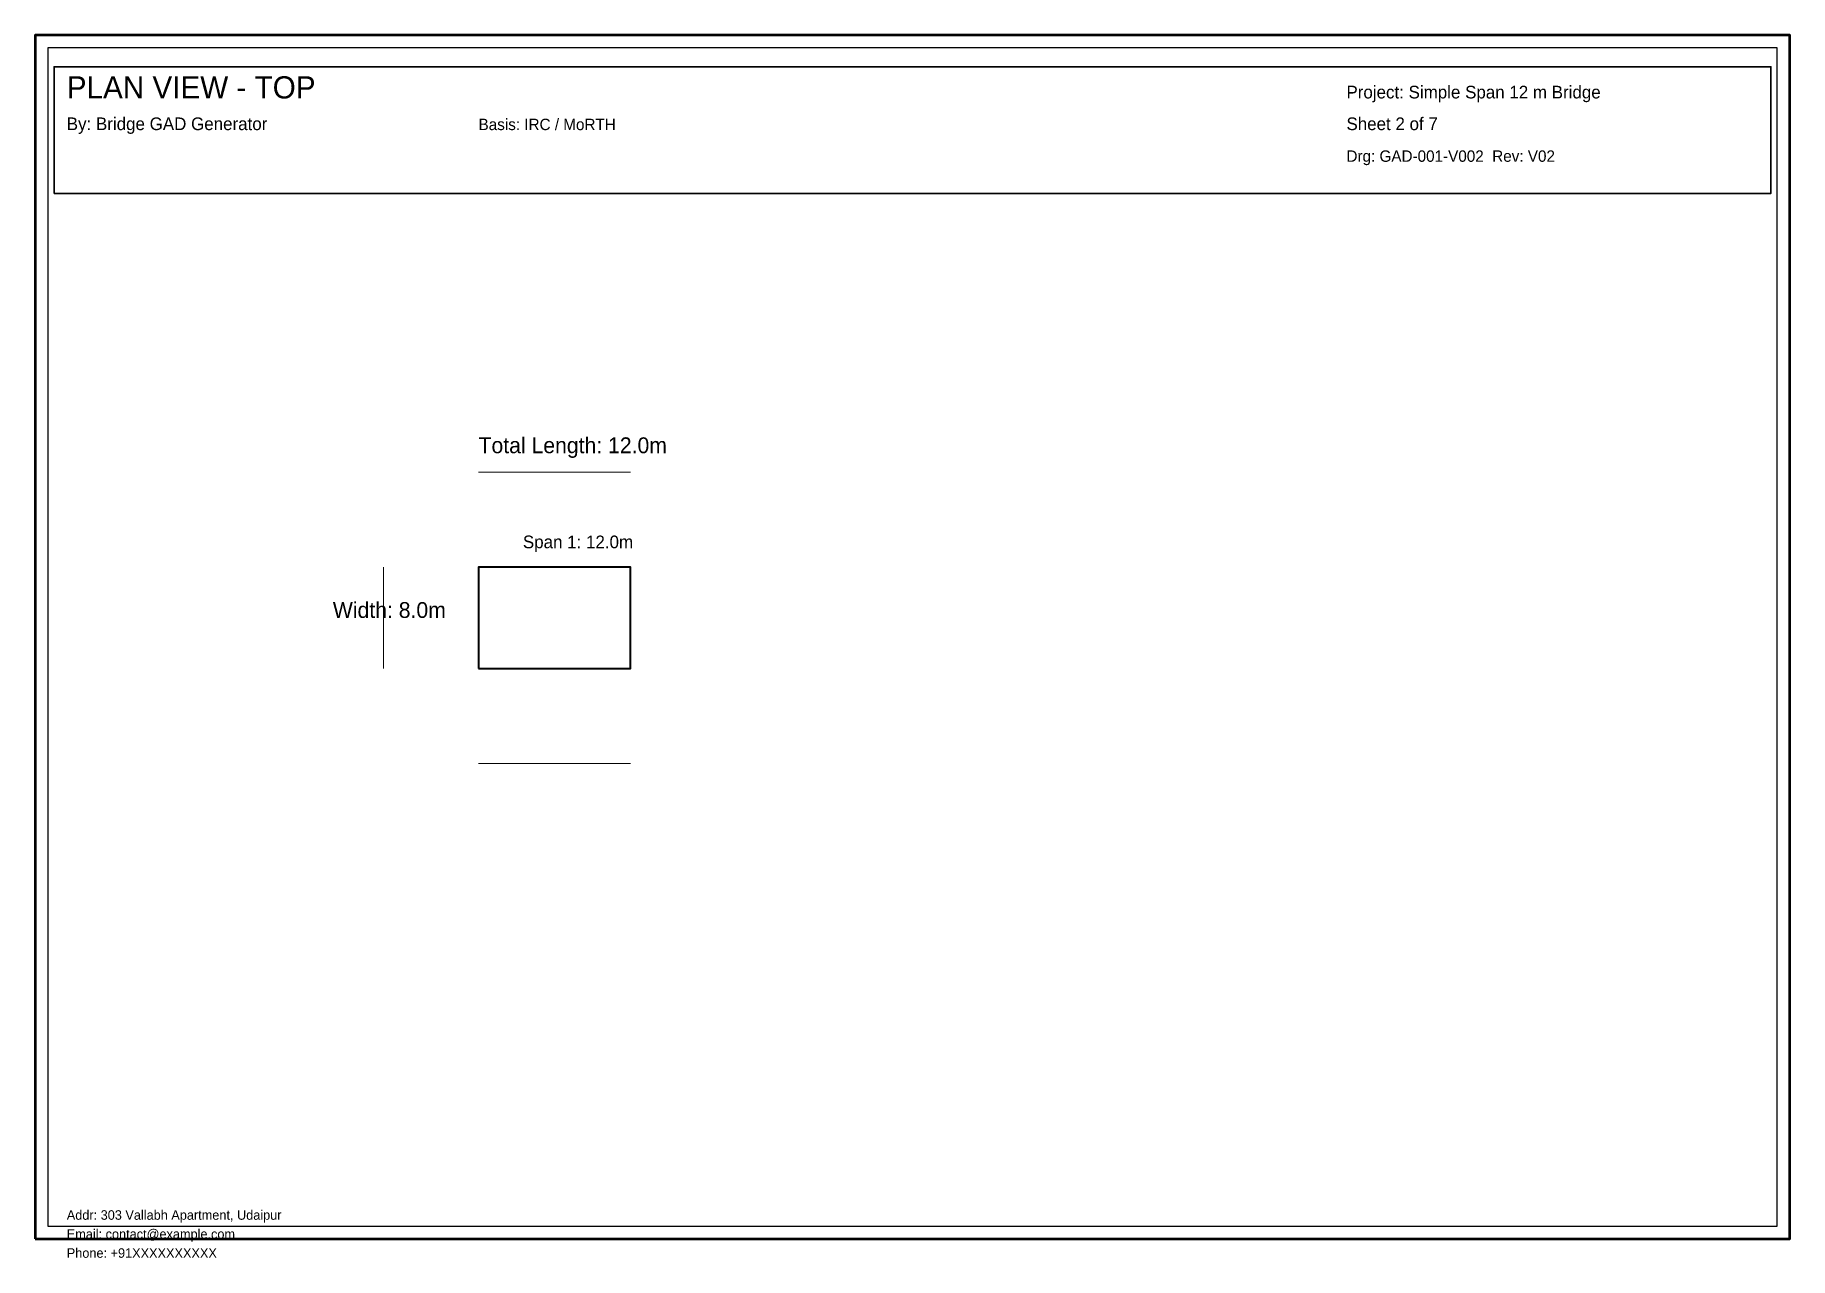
# Model space of a CAD drawing. Header units: metres. Extents: x 10 to 287, y 7 to 200.
import ezdxf

# ---------------------------------------------------------------- set-up
doc = ezdxf.new("R2010")
doc.units = ezdxf.units.M

msp = doc.modelspace()

# ---------------------------------------------------------------- linework, layer by layer
at = {"lineweight": 20}
msp.add_line((80, 131), (104, 131), dxfattribs=at)
at = {"lineweight": 15}
for p, q in [((65, 100), (65, 116)), ((80, 85), (104, 85))]:
    msp.add_line(p, q, dxfattribs=at)
at = {"lineweight": 50}
msp.add_lwpolyline([(10, 10), (287, 10), (287, 200), (10, 200), (10, 10)], dxfattribs=at)
at = {"lineweight": 25}
msp.add_lwpolyline([(12, 12), (285, 12), (285, 198), (12, 198), (12, 12)], dxfattribs=at)
at = {"lineweight": 35}
msp.add_lwpolyline([(13, 175), (284, 175), (284, 195), (13, 195), (13, 175)], dxfattribs=at)
at = {"color": 1, "lineweight": 40}
msp.add_lwpolyline([(80, 100), (104, 100), (104, 116), (80, 116), (80, 100)], dxfattribs=at)

# ---------------------------------------------------------------- texts
for s, height, p in [('PLAN VIEW - TOP', 3.5, (15, 190)), ('Project: Simple Span 12 m Bridge', 2, (217, 190)), ('By: Bridge GAD Generator', 2, (15, 185)), ('Basis: IRC / MoRTH', 1.8, (80, 185)), ('Sheet 2 of 7', 2, (217, 185)), ('Drg: GAD-001-V002  Rev: V02', 1.8, (217, 180)), ('Total Length: 12.0m', 2.5, (80, 134)), ('Span 1: 12.0m', 2, (87, 119)), ('Width: 8.0m', 2.5, (57, 108)), ('Addr: 303 Vallabh Apartment, Udaipur', 1.5, (15, 13)), ('Email: contact@example.com', 1.5, (15, 10)), ('Phone: +91XXXXXXXXXX', 1.5, (15, 7))]:
    msp.add_text(s, height=height).set_placement(p)

doc.saveas('drawing.dxf')
